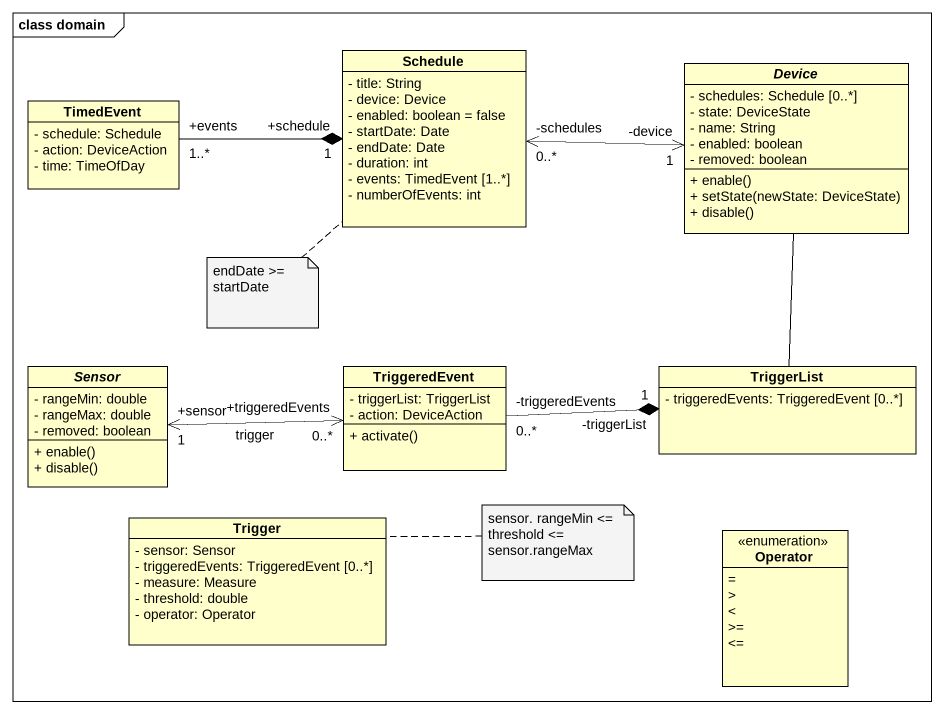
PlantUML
@startuml
mainframe class domain
hide circle
hide empty members
skinparam classAttributeIconSize 0
class Schedule {
  - title: String
  - device: Device
  - enabled: boolean = false
  - startDate: Date
  - endDate: Date
  - duration: int
  - events: TimedEvent [1..*]
  - numberOfEvents: int
}
class TimedEvent {
  - schedule: Schedule
  - action: DeviceAction
  - time: TimeOfDay
}
abstract class Device {
  - schedules: Schedule [0..*]
  - state: DeviceState
  - name: String
  - enabled: boolean
  - removed: boolean
  + enable()
  + setState(newState: DeviceState)
  + disable()
}
abstract class Sensor {
  - rangeMin: double
  - rangeMax: double
  - removed: boolean
  + enable()
  + disable()
}
class TriggeredEvent {
  - triggerList: TriggerList
  - action: DeviceAction
  + activate()
}
class TriggerList {
  - triggeredEvents: TriggeredEvent [0..*]
}
class Trigger {
  - sensor: Sensor
  - triggeredEvents: TriggeredEvent [0..*]
  - measure: Measure
  - threshold: double
  - operator: Operator
}
enum Operator {
  ~=
  >
  <
  >=
  <=
}
TimedEvent "+events\n1..*" -right-* "+schedule\n1" Schedule
Device "-device\n1" <-left-> "-schedules\n0..*" Schedule
Sensor "+sensor\n1" <-right-> "+triggeredEvents\n0..*" TriggeredEvent : trigger
TriggeredEvent "-triggeredEvents\n0..*" -right-* "-triggerList\n1" TriggerList
TriggerList -up- Device
note bottom of Schedule : endDate >= startDate
note right of Trigger : sensor. rangeMin <= threshold <= sensor.rangeMax
@enduml
